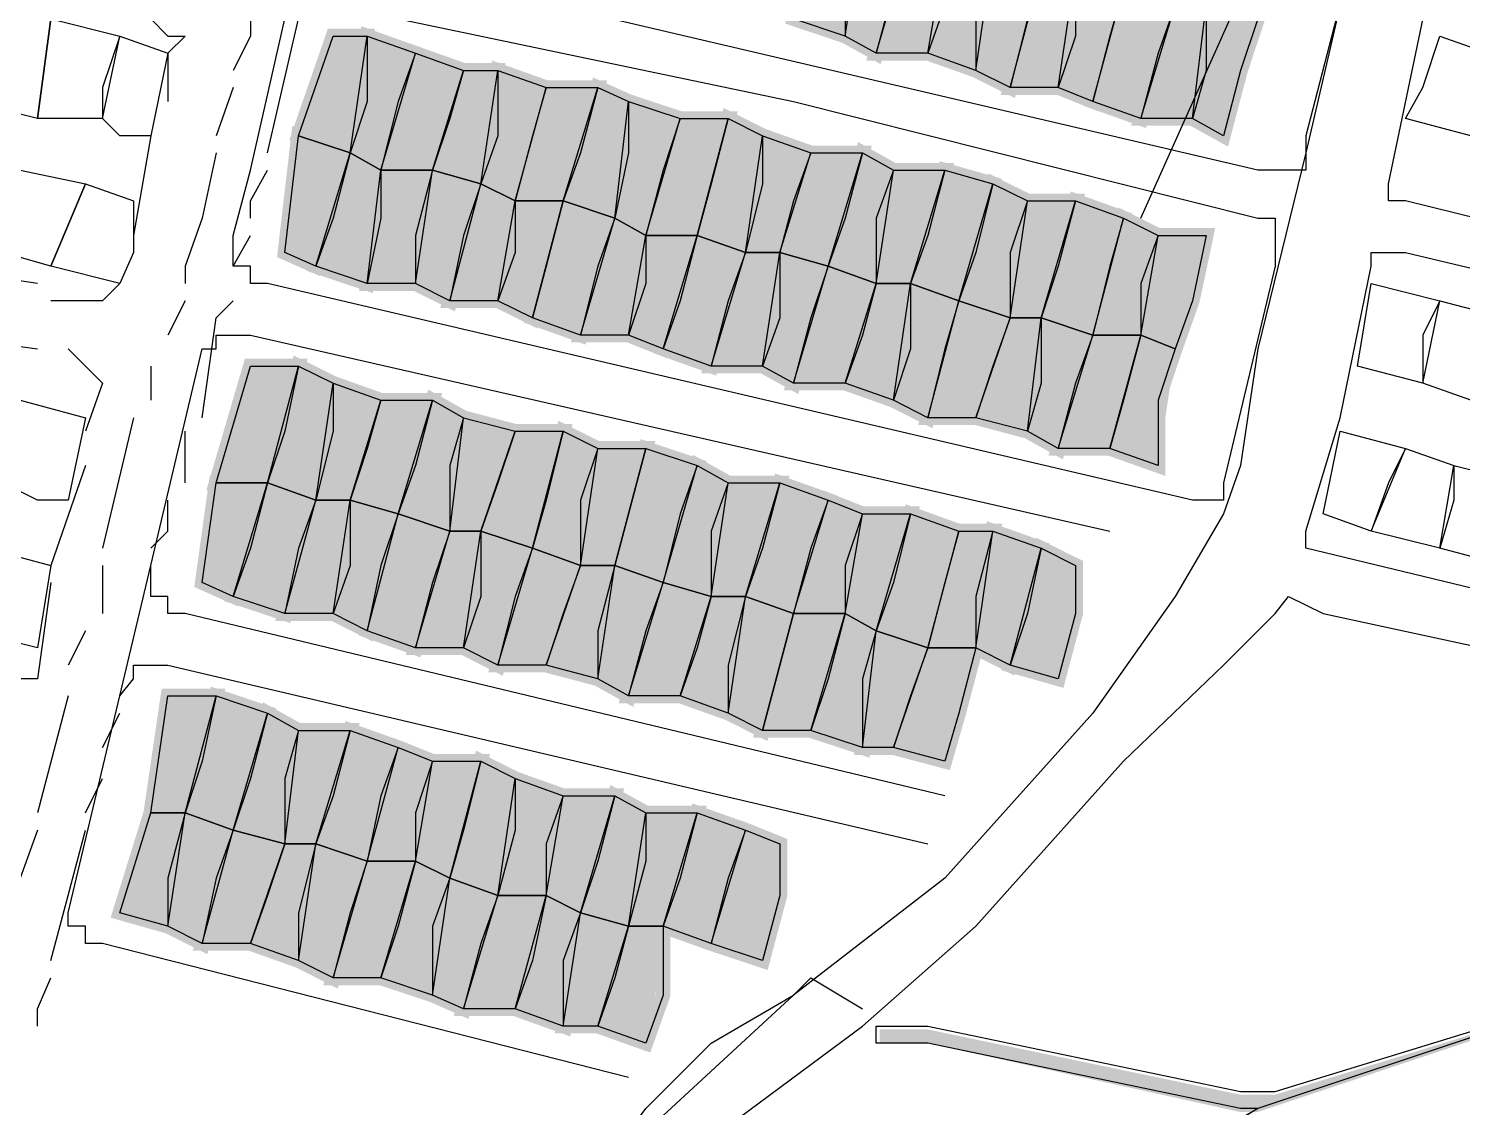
# Model space of a CAD drawing. Header units: millimetres. Extents: x -3588 to 75209, y -3737 to 38254.
# Drawn here: x 27798.2 to 27915.9, y 18894.1 to 18982.7 of the extents above; entities that cross this region are included whole.
import ezdxf

# ---------------------------------------------------------------- set-up
doc = ezdxf.new("R2010")
doc.units = ezdxf.units.MM
doc.layers.add('H', color=250, linetype='Continuous')
doc.layers.add('P', color=253, linetype='Continuous')

msp = doc.modelspace()

# ---------------------------------------------------------------- hatches: boundary and pattern name
at = {"layer": 'H', "linetype": 'Continuous'}
for points in [[(27866.686, 18991.384), (27865.278, 18981.798), (27861.325, 18983.206), (27862.733, 18991.384), (27866.686, 18991.384), (27866.686, 18991.384)], [(27870.639, 18989.976), (27868.094, 18980.662), (27865.278, 18981.798), (27866.686, 18991.384), (27870.639, 18989.976), (27870.639, 18989.976)], [(27873.455, 18988.568), (27872.047, 18980.662), (27868.094, 18980.662), (27870.639, 18989.976), (27873.455, 18988.568), (27873.455, 18988.568)], [(27877.408, 18988.568), (27876.288, 18979.254), (27872.047, 18980.662), (27873.455, 18988.568), (27877.408, 18988.568), (27877.408, 18988.568)], [(27881.649, 18987.447), (27878.817, 18977.845), (27876.288, 18979.254), (27877.408, 18988.568), (27881.649, 18987.447), (27881.649, 18987.447)], [(27884.194, 18987.447), (27883.058, 18977.845), (27878.817, 18977.845), (27881.649, 18987.447), (27884.194, 18987.447), (27884.194, 18987.447)], [(27888.419, 18986.023), (27885.602, 18976.437), (27883.058, 18977.845), (27884.194, 18987.447), (27888.419, 18986.023), (27888.419, 18986.023)], [(27892.372, 18984.615), (27889.827, 18975.013), (27885.602, 18976.437), (27888.419, 18986.023), (27892.372, 18984.615), (27892.372, 18984.615)], [(27895.188, 18984.615), (27893.78, 18975.013), (27889.827, 18975.013), (27892.372, 18984.615), (27895.188, 18984.615), (27895.188, 18984.615)], [(27899.141, 18983.206), (27896.613, 18973.892), (27893.78, 18975.013), (27895.188, 18984.615), (27899.141, 18983.206), (27899.141, 18983.206)], [(27826.036, 18981.798), (27824.628, 18972.484), (27820.675, 18973.892), (27823.22, 18981.798), (27826.036, 18981.798), (27826.036, 18981.798)], [(27829.989, 18980.662), (27827.445, 18971.06), (27824.628, 18972.484), (27826.036, 18981.798), (27829.989, 18980.662), (27829.989, 18980.662)], [(27834.214, 18979.254), (27831.398, 18971.06), (27827.445, 18971.06), (27829.989, 18980.662), (27834.214, 18979.254), (27834.214, 18979.254)], [(27836.759, 18979.254), (27835.639, 18969.651), (27831.398, 18971.06), (27834.214, 18979.254), (27836.759, 18979.254), (27836.759, 18979.254)], [(27841, 18977.845), (27838.167, 18968.243), (27835.639, 18969.651), (27836.759, 18979.254), (27841, 18977.845), (27841, 18977.845)], [(27844.953, 18977.845), (27842.408, 18968.243), (27838.167, 18968.243), (27841, 18977.845), (27844.953, 18977.845), (27844.953, 18977.845)], [(27847.769, 18976.437), (27846.361, 18967.123), (27842.408, 18968.243), (27844.953, 18977.845), (27847.769, 18976.437), (27847.769, 18976.437)], [(27851.722, 18975.013), (27849.178, 18965.698), (27846.361, 18967.123), (27847.769, 18976.437), (27851.722, 18975.013), (27851.722, 18975.013)], [(27855.963, 18975.013), (27853.131, 18965.698), (27849.178, 18965.698), (27851.722, 18975.013), (27855.963, 18975.013), (27855.963, 18975.013)], [(27858.492, 18973.892), (27857.084, 18964.29), (27853.131, 18965.698), (27855.963, 18975.013), (27858.492, 18973.892), (27858.492, 18973.892)], [(27824.628, 18972.484), (27822.083, 18962.882), (27819.267, 18964.29), (27820.675, 18973.892), (27824.628, 18972.484), (27824.628, 18972.484)], [(27862.733, 18972.484), (27859.916, 18964.29), (27857.084, 18964.29), (27858.492, 18973.892), (27862.733, 18972.484), (27862.733, 18972.484)], [(27827.445, 18971.06), (27826.036, 18961.473), (27822.083, 18962.882), (27824.628, 18972.484), (27827.445, 18971.06), (27827.445, 18971.06)], [(27866.686, 18972.484), (27863.869, 18962.882), (27859.916, 18964.29), (27862.733, 18972.484), (27866.686, 18972.484), (27866.686, 18972.484)], [(27869.502, 18971.06), (27868.094, 18961.473), (27863.869, 18962.882), (27866.686, 18972.484), (27869.502, 18971.06), (27869.502, 18971.06)], [(27831.398, 18971.06), (27829.989, 18961.473), (27826.036, 18961.473), (27827.445, 18971.06), (27831.398, 18971.06), (27831.398, 18971.06)], [(27835.639, 18969.651), (27832.806, 18960.337), (27829.989, 18961.473), (27831.398, 18971.06), (27835.639, 18969.651), (27835.639, 18969.651)], [(27873.455, 18971.06), (27870.639, 18961.473), (27868.094, 18961.473), (27869.502, 18971.06), (27873.455, 18971.06), (27873.455, 18971.06)], [(27877.408, 18969.651), (27874.864, 18960.337), (27870.639, 18961.473), (27873.455, 18971.06), (27877.408, 18969.651), (27877.408, 18969.651)], [(27838.167, 18968.243), (27836.759, 18960.337), (27832.806, 18960.337), (27835.639, 18969.651), (27838.167, 18968.243), (27838.167, 18968.243)], [(27880.241, 18968.243), (27878.817, 18958.929), (27874.864, 18960.337), (27877.408, 18969.651), (27880.241, 18968.243), (27880.241, 18968.243)], [(27842.408, 18968.243), (27839.592, 18958.929), (27836.759, 18960.337), (27838.167, 18968.243), (27842.408, 18968.243), (27842.408, 18968.243)], [(27846.361, 18967.123), (27843.544, 18957.521), (27839.592, 18958.929), (27842.408, 18968.243), (27846.361, 18967.123), (27846.361, 18967.123)], [(27884.194, 18968.243), (27881.649, 18958.929), (27878.817, 18958.929), (27880.241, 18968.243), (27884.194, 18968.243), (27884.194, 18968.243)], [(27888.419, 18967.123), (27885.602, 18957.521), (27881.649, 18958.929), (27884.194, 18968.243), (27888.419, 18967.123), (27888.419, 18967.123)], [(27849.178, 18965.698), (27847.769, 18957.521), (27843.544, 18957.521), (27846.361, 18967.123), (27849.178, 18965.698), (27849.178, 18965.698)], [(27890.963, 18965.698), (27889.827, 18957.521), (27885.602, 18957.521), (27888.419, 18967.123), (27890.963, 18965.698), (27890.963, 18965.698)], [(27853.131, 18965.698), (27850.314, 18956.112), (27847.769, 18957.521), (27849.178, 18965.698), (27853.131, 18965.698), (27853.131, 18965.698)], [(27857.084, 18964.29), (27854.539, 18954.688), (27850.314, 18956.112), (27853.131, 18965.698), (27857.084, 18964.29), (27857.084, 18964.29)], [(27895.188, 18965.698), (27892.372, 18956.112), (27889.827, 18957.521), (27890.963, 18965.698), (27895.188, 18965.698), (27895.188, 18965.698)], [(27859.916, 18964.29), (27858.492, 18954.688), (27854.539, 18954.688), (27857.084, 18964.29), (27859.916, 18964.29), (27859.916, 18964.29)], [(27863.869, 18962.882), (27861.325, 18953.568), (27858.492, 18954.688), (27859.916, 18964.29), (27863.869, 18962.882), (27863.869, 18962.882)], [(27868.094, 18961.473), (27865.278, 18953.568), (27861.325, 18953.568), (27863.869, 18962.882), (27868.094, 18961.473), (27868.094, 18961.473)], [(27870.639, 18961.473), (27869.502, 18952.159), (27865.278, 18953.568), (27868.094, 18961.473), (27870.639, 18961.473), (27870.639, 18961.473)], [(27874.864, 18960.337), (27872.047, 18950.735), (27869.502, 18952.159), (27870.639, 18961.473), (27874.864, 18960.337), (27874.864, 18960.337)], [(27878.817, 18958.929), (27876.288, 18950.735), (27872.047, 18950.735), (27874.864, 18960.337), (27878.817, 18958.929), (27878.817, 18958.929)], [(27881.649, 18958.929), (27880.241, 18949.327), (27876.288, 18950.735), (27878.817, 18958.929), (27881.649, 18958.929), (27881.649, 18958.929)], [(27885.602, 18957.521), (27883.058, 18947.918), (27880.241, 18949.327), (27881.649, 18958.929), (27885.602, 18957.521), (27885.602, 18957.521)], [(27889.827, 18957.521), (27887.011, 18947.918), (27883.058, 18947.918), (27885.602, 18957.521), (27889.827, 18957.521), (27889.827, 18957.521)], [(27892.372, 18956.112), (27890.963, 18946.798), (27887.011, 18947.918), (27889.827, 18957.521), (27892.372, 18956.112), (27892.372, 18956.112)], [(27820.675, 18954.688), (27817.842, 18945.374), (27813.89, 18945.374), (27816.434, 18954.688), (27820.675, 18954.688), (27820.675, 18954.688)], [(27823.22, 18953.568), (27822.083, 18943.965), (27817.842, 18945.374), (27820.675, 18954.688), (27823.22, 18953.568), (27823.22, 18953.568)], [(27827.445, 18952.159), (27824.628, 18943.965), (27822.083, 18943.965), (27823.22, 18953.568), (27827.445, 18952.159), (27827.445, 18952.159)], [(27831.398, 18952.159), (27828.853, 18942.557), (27824.628, 18943.965), (27827.445, 18952.159), (27831.398, 18952.159), (27831.398, 18952.159)], [(27834.214, 18950.735), (27832.806, 18941.149), (27828.853, 18942.557), (27831.398, 18952.159), (27834.214, 18950.735), (27834.214, 18950.735)], [(27838.167, 18949.327), (27835.639, 18941.149), (27832.806, 18941.149), (27834.214, 18950.735), (27838.167, 18949.327), (27838.167, 18949.327)], [(27842.408, 18949.327), (27839.592, 18940.012), (27835.639, 18941.149), (27838.167, 18949.327), (27842.408, 18949.327), (27842.408, 18949.327)], [(27844.953, 18947.918), (27843.544, 18938.604), (27839.592, 18940.012), (27842.408, 18949.327), (27844.953, 18947.918), (27844.953, 18947.918)], [(27849.178, 18947.918), (27846.361, 18938.604), (27843.544, 18938.604), (27844.953, 18947.918), (27849.178, 18947.918), (27849.178, 18947.918)], [(27853.131, 18946.798), (27850.314, 18937.196), (27846.361, 18938.604), (27849.178, 18947.918), (27853.131, 18946.798), (27853.131, 18946.798)], [(27855.963, 18945.374), (27854.539, 18935.787), (27850.314, 18937.196), (27853.131, 18946.798), (27855.963, 18945.374), (27855.963, 18945.374)], [(27817.842, 18945.374), (27815.314, 18935.787), (27812.481, 18937.196), (27813.89, 18945.374), (27817.842, 18945.374), (27817.842, 18945.374)], [(27822.083, 18943.965), (27819.267, 18934.363), (27815.314, 18935.787), (27817.842, 18945.374), (27822.083, 18943.965), (27822.083, 18943.965)], [(27859.916, 18945.374), (27857.084, 18935.787), (27854.539, 18935.787), (27855.963, 18945.374), (27859.916, 18945.374), (27859.916, 18945.374)], [(27863.869, 18943.965), (27861.325, 18934.363), (27857.084, 18935.787), (27859.916, 18945.374), (27863.869, 18943.965), (27863.869, 18943.965)], [(27824.628, 18943.965), (27823.22, 18934.363), (27819.267, 18934.363), (27822.083, 18943.965), (27824.628, 18943.965), (27824.628, 18943.965)], [(27828.853, 18942.557), (27826.036, 18933.243), (27823.22, 18934.363), (27824.628, 18943.965), (27828.853, 18942.557), (27828.853, 18942.557)], [(27866.686, 18942.557), (27865.278, 18934.363), (27861.325, 18934.363), (27863.869, 18943.965), (27866.686, 18942.557), (27866.686, 18942.557)], [(27832.806, 18941.149), (27829.989, 18931.835), (27826.036, 18933.243), (27828.853, 18942.557), (27832.806, 18941.149), (27832.806, 18941.149)], [(27870.639, 18942.557), (27868.094, 18933.243), (27865.278, 18934.363), (27866.686, 18942.557), (27870.639, 18942.557), (27870.639, 18942.557)], [(27874.864, 18941.149), (27872.047, 18931.835), (27868.094, 18933.243), (27870.639, 18942.557), (27874.864, 18941.149), (27874.864, 18941.149)], [(27835.639, 18941.149), (27834.214, 18931.835), (27829.989, 18931.835), (27832.806, 18941.149), (27835.639, 18941.149), (27835.639, 18941.149)], [(27839.592, 18940.012), (27836.759, 18930.41), (27834.214, 18931.835), (27835.639, 18941.149), (27839.592, 18940.012), (27839.592, 18940.012)], [(27877.408, 18941.149), (27876.288, 18931.835), (27872.047, 18931.835), (27874.864, 18941.149), (27877.408, 18941.149), (27877.408, 18941.149)], [(27881.649, 18940.012), (27878.817, 18930.41), (27876.288, 18931.835), (27877.408, 18941.149), (27881.649, 18940.012), (27881.649, 18940.012)], [(27843.544, 18938.604), (27841, 18930.41), (27836.759, 18930.41), (27839.592, 18940.012), (27843.544, 18938.604), (27843.544, 18938.604)], [(27884.194, 18938.604), (27883.058, 18929.002), (27878.817, 18930.41), (27881.649, 18940.012), (27884.194, 18938.604), (27884.194, 18938.604)], [(27846.361, 18938.604), (27844.953, 18929.002), (27841, 18930.41), (27843.544, 18938.604), (27846.361, 18938.604), (27846.361, 18938.604)], [(27850.314, 18937.196), (27847.769, 18927.594), (27844.953, 18929.002), (27846.361, 18938.604), (27850.314, 18937.196), (27850.314, 18937.196)], [(27854.539, 18935.787), (27851.722, 18927.594), (27847.769, 18927.594), (27850.314, 18937.196), (27854.539, 18935.787), (27854.539, 18935.787)], [(27857.084, 18935.787), (27855.963, 18926.473), (27851.722, 18927.594), (27854.539, 18935.787), (27857.084, 18935.787), (27857.084, 18935.787)], [(27861.325, 18934.363), (27858.492, 18925.049), (27855.963, 18926.473), (27857.084, 18935.787), (27861.325, 18934.363), (27861.325, 18934.363)], [(27865.278, 18934.363), (27862.733, 18925.049), (27858.492, 18925.049), (27861.325, 18934.363), (27865.278, 18934.363), (27865.278, 18934.363)], [(27868.094, 18933.243), (27866.686, 18923.641), (27862.733, 18925.049), (27865.278, 18934.363), (27868.094, 18933.243), (27868.094, 18933.243)], [(27872.047, 18931.835), (27869.502, 18923.641), (27866.686, 18923.641), (27868.094, 18933.243), (27872.047, 18931.835), (27872.047, 18931.835)], [(27876.288, 18931.835), (27873.455, 18922.232), (27869.502, 18923.641), (27872.047, 18931.835), (27876.288, 18931.835), (27876.288, 18931.835)], [(27813.89, 18927.594), (27811.073, 18918.279), (27808.528, 18918.279), (27809.665, 18927.594), (27813.89, 18927.594), (27813.89, 18927.594)], [(27817.842, 18926.473), (27815.314, 18916.871), (27811.073, 18918.279), (27813.89, 18927.594), (27817.842, 18926.473), (27817.842, 18926.473)], [(27820.675, 18925.049), (27819.267, 18915.463), (27815.314, 18916.871), (27817.842, 18926.473), (27820.675, 18925.049), (27820.675, 18925.049)], [(27824.628, 18925.049), (27822.083, 18915.463), (27819.267, 18915.463), (27820.675, 18925.049), (27824.628, 18925.049), (27824.628, 18925.049)], [(27828.853, 18923.641), (27826.036, 18914.038), (27822.083, 18915.463), (27824.628, 18925.049), (27828.853, 18923.641), (27828.853, 18923.641)], [(27831.398, 18922.232), (27829.989, 18914.038), (27826.036, 18914.038), (27828.853, 18923.641), (27831.398, 18922.232), (27831.398, 18922.232)], [(27835.639, 18922.232), (27832.806, 18912.918), (27829.989, 18914.038), (27831.398, 18922.232), (27835.639, 18922.232), (27835.639, 18922.232)], [(27838.167, 18920.824), (27836.759, 18911.51), (27832.806, 18912.918), (27835.639, 18922.232), (27838.167, 18920.824), (27838.167, 18920.824)], [(27842.408, 18919.688), (27841, 18911.51), (27836.759, 18911.51), (27838.167, 18920.824), (27842.408, 18919.688), (27842.408, 18919.688)], [(27846.361, 18919.688), (27843.544, 18910.085), (27841, 18911.51), (27842.408, 18919.688), (27846.361, 18919.688), (27846.361, 18919.688)], [(27849.178, 18918.279), (27847.769, 18908.677), (27843.544, 18910.085), (27846.361, 18919.688), (27849.178, 18918.279), (27849.178, 18918.279)], [(27811.073, 18918.279), (27809.665, 18908.677), (27805.712, 18910.085), (27808.528, 18918.279), (27811.073, 18918.279), (27811.073, 18918.279)], [(27815.314, 18916.871), (27812.481, 18907.269), (27809.665, 18908.677), (27811.073, 18918.279), (27815.314, 18916.871), (27815.314, 18916.871)], [(27853.131, 18918.279), (27850.314, 18908.677), (27847.769, 18908.677), (27849.178, 18918.279), (27853.131, 18918.279), (27853.131, 18918.279)], [(27857.084, 18916.871), (27854.539, 18907.269), (27850.314, 18908.677), (27853.131, 18918.279), (27857.084, 18916.871), (27857.084, 18916.871)], [(27819.267, 18915.463), (27816.434, 18907.269), (27812.481, 18907.269), (27815.314, 18916.871), (27819.267, 18915.463), (27819.267, 18915.463)], [(27859.916, 18915.463), (27858.492, 18906.149), (27854.539, 18907.269), (27857.084, 18916.871), (27859.916, 18915.463), (27859.916, 18915.463)], [(27822.083, 18915.463), (27820.675, 18906.149), (27816.434, 18907.269), (27819.267, 18915.463), (27822.083, 18915.463), (27822.083, 18915.463)], [(27826.036, 18914.038), (27823.22, 18904.724), (27820.675, 18906.149), (27822.083, 18915.463), (27826.036, 18914.038), (27826.036, 18914.038)], [(27829.989, 18914.038), (27827.445, 18904.724), (27823.22, 18904.724), (27826.036, 18914.038), (27829.989, 18914.038), (27829.989, 18914.038)], [(27832.806, 18912.918), (27831.398, 18903.316), (27827.445, 18904.724), (27829.989, 18914.038), (27832.806, 18912.918), (27832.806, 18912.918)], [(27836.759, 18911.51), (27834.214, 18901.908), (27831.398, 18903.316), (27832.806, 18912.918), (27836.759, 18911.51), (27836.759, 18911.51)], [(27841, 18911.51), (27838.167, 18901.908), (27834.214, 18901.908), (27836.759, 18911.51), (27841, 18911.51), (27841, 18911.51)], [(27843.544, 18910.085), (27842.408, 18900.499), (27838.167, 18901.908), (27841, 18911.51), (27843.544, 18910.085), (27843.544, 18910.085)], [(27868.094, 18900.499), (27872.047, 18900.499), (27897.733, 18895.138), (27900.566, 18895.138), (27918.058, 18900.499), (27937.262, 18906.149), (27938.671, 18906.149), (27944.032, 18906.149), (27946.576, 18906.149), (27960.116, 18907.269), (27977.912, 18910.085), (27984.681, 18911.51), (27988.634, 18911.51), (27987.226, 18910.085), (27968.309, 18907.269), (27956.163, 18906.149), (27945.44, 18904.724), (27938.671, 18906.149), (27937.262, 18906.149), (27919.466, 18900.499), (27899.141, 18893.714), (27888.419, 18886.944), (27884.194, 18880.175), (27883.058, 18880.175), (27885.602, 18884.4), (27887.011, 18886.944), (27899.141, 18893.714), (27897.733, 18893.714), (27872.047, 18899.363), (27868.094, 18899.363), (27868.094, 18900.499), (27868.094, 18900.499)], [(27847.769, 18908.677), (27844.953, 18900.499), (27842.408, 18900.499), (27843.544, 18910.085), (27847.769, 18908.677), (27847.769, 18908.677)], [(27850.314, 18908.677), (27849.178, 18899.363), (27844.953, 18900.499), (27847.769, 18908.677), (27850.314, 18908.677), (27850.314, 18908.677)]]:
    msp.add_hatch(color=256, dxfattribs=at).paths.add_polyline_path(points)

# ---------------------------------------------------------------- linework, layer by layer
at = {"layer": 'P'}
for points in [[(27924.843, 19065.914), (27924.843, 19063.369), (27922.299, 19052.359), (27915.241, 19024.144), (27908.456, 18995.625), (27903.094, 18972.484), (27899.141, 18956.384), (27897.733, 18946.798), (27896.325, 18942.845), (27892.372, 18936.06), (27885.602, 18926.473), (27873.455, 18912.918), (27861.037, 18903.316), (27846.361, 18889.761), (27838.167, 18880.447), (27836.759, 18873.677), (27836.759, 18857.305), (27838.167, 18845.174), (27840.712, 18834.436), (27840.712, 18831.619)], [(27826.036, 19010.589), (27826.036, 19011.709), (27827.157, 19011.709), (27828.581, 19011.709), (27904.519, 18994.217), (27905.927, 18994.217), (27907.335, 18992.809), (27907.335, 18991.384), (27907.335, 18990.264), (27903.094, 18973.892), (27903.094, 18972.484), (27903.094, 18971.06), (27901.686, 18971.06), (27900.566, 18971.06), (27899.141, 18971.06), (27823.22, 18988.856), (27823.22, 18990.264), (27821.795, 18990.264), (27821.795, 18991.384), (27821.795, 18992.809), (27826.036, 19010.589)], [(27889.555, 18967.123), (27901.686, 18994.217), (27905.927, 19002.395), (27908.456, 19006.348), (27909.88, 19009.18), (27911.288, 19010.589), (27912.697, 19011.709)], [(27939.791, 18957.521), (27977.624, 18948.206), (27977.624, 18952.159), (27911.288, 18968.531), (27909.88, 18968.531), (27909.88, 18969.939), (27915.241, 18995.625), (27916.649, 18997.034), (27918.058, 18997.034), (27949.393, 18988.856), (27976.487, 18982.07), (27979.032, 18998.17), (27981.865, 19009.18)], [(27865.278, 18986.023), (27865.278, 18982.07), (27861.037, 18983.495), (27862.445, 18991.384), (27866.686, 18991.384), (27865.278, 18986.023)], [(27869.23, 18986.023), (27867.806, 18980.662), (27865.278, 18982.07), (27866.686, 18991.384), (27870.639, 18990.264), (27869.23, 18986.023)], [(27873.455, 18984.615), (27872.047, 18980.662), (27867.806, 18980.662), (27870.639, 18990.264), (27873.455, 18988.856), (27873.455, 18984.615)], [(27876, 18983.495), (27876, 18979.254), (27872.047, 18980.662), (27873.455, 18988.856), (27877.408, 18988.856), (27876, 18983.495)], [(27880.241, 18983.495), (27878.817, 18977.845), (27876, 18979.254), (27877.408, 18988.856), (27881.361, 18987.447), (27880.241, 18983.495)], [(27884.194, 18982.07), (27882.77, 18977.845), (27878.817, 18977.845), (27881.361, 18987.447), (27884.194, 18987.447), (27884.194, 18982.07)], [(27887.011, 18982.07), (27885.602, 18976.709), (27882.77, 18977.845), (27884.194, 18987.447), (27888.131, 18986.023), (27887.011, 18982.07)], [(27890.963, 18980.662), (27889.555, 18975.301), (27885.602, 18976.709), (27888.131, 18986.023), (27892.372, 18984.615), (27890.963, 18980.662)], [(27861.037, 18976.709), (27899.141, 18967.123), (27900.566, 18967.123), (27900.566, 18965.698), (27900.566, 18964.29), (27900.566, 18963.17), (27896.325, 18945.374), (27896.325, 18943.965), (27894.916, 18943.965), (27893.78, 18943.965), (27817.842, 18961.745), (27816.434, 18961.745), (27816.434, 18963.17), (27815.026, 18963.17), (27815.026, 18964.29), (27815.026, 18965.698), (27816.434, 18971.06), (27819.267, 18983.495), (27820.387, 18984.615), (27821.795, 18984.615), (27823.22, 18984.615), (27861.037, 18976.709)], [(27894.916, 18979.254), (27893.78, 18975.301), (27889.555, 18975.301), (27892.372, 18984.615), (27894.916, 18984.615), (27894.916, 18979.254)], [(27897.733, 18979.254), (27896.325, 18973.892), (27893.78, 18975.301), (27894.916, 18984.615), (27899.141, 18983.495), (27897.733, 18979.254)], [(27794.701, 18980.662), (27796.109, 18983.495), (27800.062, 18983.495), (27798.942, 18975.301), (27793.293, 18976.709), (27794.701, 18980.662)], [(27804.303, 18977.845), (27804.303, 18975.301), (27798.942, 18975.301), (27800.062, 18983.495), (27805.712, 18982.07), (27804.303, 18977.845)], [(27808.256, 18983.495), (27809.665, 18982.07), (27811.073, 18982.07), (27809.665, 18980.662), (27809.665, 18979.254), (27809.665, 18976.709)], [(27816.434, 18983.495), (27816.434, 18982.07), (27815.026, 18979.254)], [(27817.842, 18972.484), (27820.387, 18983.495)], [(27805.712, 18973.892), (27804.303, 18975.301), (27805.712, 18982.07), (27809.665, 18980.662), (27808.256, 18973.892), (27805.712, 18973.892)], [(27826.036, 18976.709), (27824.628, 18972.484), (27820.387, 18973.892), (27823.22, 18982.07), (27826.036, 18982.07), (27826.036, 18976.709)], [(27828.581, 18976.709), (27827.157, 18971.06), (27824.628, 18972.484), (27826.036, 18982.07), (27829.989, 18980.662), (27828.581, 18976.709)], [(27912.697, 18977.845), (27914.105, 18982.07), (27918.058, 18980.662), (27916.649, 18973.892), (27911.288, 18975.301), (27912.697, 18977.845)], [(27832.806, 18975.301), (27831.398, 18971.06), (27827.157, 18971.06), (27829.989, 18980.662), (27833.942, 18979.254), (27832.806, 18975.301)], [(27836.759, 18973.892), (27835.351, 18969.939), (27831.398, 18971.06), (27833.942, 18979.254), (27836.759, 18979.254), (27836.759, 18973.892)], [(27839.592, 18973.892), (27838.167, 18968.531), (27835.351, 18969.939), (27836.759, 18979.254), (27840.712, 18977.845), (27839.592, 18973.892)], [(27815.026, 18977.845), (27813.618, 18973.892)], [(27843.544, 18972.484), (27842.12, 18968.531), (27838.167, 18968.531), (27840.712, 18977.845), (27844.953, 18977.845), (27843.544, 18972.484)], [(27847.481, 18972.484), (27846.361, 18967.123), (27842.12, 18968.531), (27844.953, 18977.845), (27847.481, 18976.709), (27847.481, 18972.484)], [(27850.314, 18971.06), (27848.906, 18965.698), (27846.361, 18967.123), (27847.481, 18976.709), (27851.722, 18975.301), (27850.314, 18971.06)], [(27854.267, 18969.939), (27853.131, 18965.698), (27848.906, 18965.698), (27851.722, 18975.301), (27855.675, 18975.301), (27854.267, 18969.939)], [(27858.492, 18969.939), (27857.084, 18964.29), (27853.131, 18965.698), (27855.675, 18975.301), (27858.492, 18973.892), (27858.492, 18969.939)], [(27808.256, 18973.892), (27806.832, 18965.698)], [(27823.22, 18967.123), (27821.795, 18963.17), (27819.267, 18964.29), (27820.387, 18973.892), (27824.628, 18972.484), (27823.22, 18967.123)], [(27861.037, 18968.531), (27859.916, 18964.29), (27857.084, 18964.29), (27858.492, 18973.892), (27862.445, 18972.484), (27861.037, 18968.531)], [(27813.618, 18972.484), (27812.481, 18967.123), (27811.073, 18963.17), (27811.073, 18961.745)], [(27827.157, 18967.123), (27826.036, 18961.745), (27821.795, 18963.17), (27824.628, 18972.484), (27827.157, 18971.06), (27827.157, 18967.123)], [(27865.278, 18967.123), (27863.869, 18963.17), (27859.916, 18964.29), (27862.445, 18972.484), (27866.686, 18972.484), (27865.278, 18967.123)], [(27867.806, 18967.123), (27867.806, 18961.745), (27863.869, 18963.17), (27866.686, 18972.484), (27869.23, 18971.06), (27867.806, 18967.123)], [(27796.109, 18967.123), (27797.518, 18971.06), (27802.895, 18969.939), (27800.062, 18963.17), (27796.109, 18964.29), (27796.109, 18967.123)], [(27816.434, 18967.123), (27816.434, 18968.531), (27817.842, 18971.06)], [(27829.989, 18965.698), (27829.989, 18961.745), (27826.036, 18961.745), (27827.157, 18971.06), (27831.398, 18971.06), (27829.989, 18965.698)], [(27833.942, 18965.698), (27832.806, 18960.337), (27829.989, 18961.745), (27831.398, 18971.06), (27835.351, 18969.939), (27833.942, 18965.698)], [(27872.047, 18965.698), (27870.639, 18961.745), (27867.806, 18961.745), (27869.23, 18971.06), (27873.455, 18971.06), (27872.047, 18965.698)], [(27876, 18964.29), (27874.592, 18960.337), (27870.639, 18961.745), (27873.455, 18971.06), (27877.408, 18969.939), (27876, 18964.29)], [(27806.832, 18964.29), (27805.712, 18961.745), (27800.062, 18963.17), (27802.895, 18969.939), (27806.832, 18968.531), (27806.832, 18964.29)], [(27838.167, 18964.29), (27836.759, 18960.337), (27832.806, 18960.337), (27835.351, 18969.939), (27838.167, 18968.531), (27838.167, 18964.29)], [(27878.817, 18964.29), (27878.817, 18958.929), (27874.592, 18960.337), (27877.408, 18969.939), (27880.241, 18968.531), (27878.817, 18964.29)], [(27840.712, 18963.17), (27839.592, 18958.929), (27836.759, 18960.337), (27838.167, 18968.531), (27842.12, 18968.531), (27840.712, 18963.17)], [(27844.953, 18963.17), (27843.544, 18957.521), (27839.592, 18958.929), (27842.12, 18968.531), (27846.361, 18967.123), (27844.953, 18963.17)], [(27882.77, 18963.17), (27881.361, 18958.929), (27878.817, 18958.929), (27880.241, 18968.531), (27884.194, 18968.531), (27882.77, 18963.17)], [(27887.011, 18963.17), (27885.602, 18957.521), (27881.361, 18958.929), (27884.194, 18968.531), (27888.131, 18967.123), (27887.011, 18963.17)], [(27848.906, 18961.745), (27847.481, 18957.521), (27843.544, 18957.521), (27846.361, 18967.123), (27848.906, 18965.698), (27848.906, 18961.745)], [(27889.555, 18961.745), (27889.555, 18957.521), (27885.602, 18957.521), (27888.131, 18967.123), (27890.963, 18965.698), (27889.555, 18961.745)], [(27815.026, 18963.17), (27816.434, 18965.698)], [(27851.722, 18960.337), (27850.314, 18956.384), (27847.481, 18957.521), (27848.906, 18965.698), (27853.131, 18965.698), (27851.722, 18960.337)], [(27855.675, 18960.337), (27854.267, 18954.976), (27850.314, 18956.384), (27853.131, 18965.698), (27857.084, 18964.29), (27855.675, 18960.337)], [(27893.78, 18960.337), (27892.372, 18956.384), (27889.555, 18957.521), (27890.963, 18965.698), (27894.916, 18965.698), (27893.78, 18960.337)], [(27806.832, 18964.29), (27805.712, 18961.745), (27804.303, 18960.337), (27802.895, 18960.337), (27800.062, 18960.337)], [(27859.916, 18958.929), (27858.492, 18954.976), (27854.267, 18954.976), (27857.084, 18964.29), (27859.916, 18964.29), (27859.916, 18958.929)], [(27855.675, 18892.593), (27866.686, 18900.771), (27876, 18908.965), (27888.131, 18922.52), (27896.325, 18930.41), (27899.141, 18933.243), (27900.566, 18934.651), (27901.686, 18936.06), (27904.519, 18934.651), (27935.838, 18927.882), (27936.974, 18931.835), (27903.094, 18940.012), (27903.094, 18941.421), (27905.927, 18950.735), (27908.456, 18963.17), (27908.456, 18964.29), (27909.88, 18964.29), (27911.288, 18964.29), (27939.791, 18957.521)], [(27862.445, 18958.929), (27861.037, 18953.568), (27858.492, 18954.976), (27859.916, 18964.29), (27863.869, 18963.17), (27862.445, 18958.929)], [(27798.942, 18961.745), (27789.34, 18963.17)], [(27866.686, 18957.521), (27865.278, 18953.568), (27861.037, 18953.568), (27863.869, 18963.17), (27867.806, 18961.745), (27866.686, 18957.521)], [(27870.639, 18956.384), (27869.23, 18952.159), (27865.278, 18953.568), (27867.806, 18961.745), (27870.639, 18961.745), (27870.639, 18956.384)], [(27873.455, 18956.384), (27872.047, 18950.735), (27869.23, 18952.159), (27870.639, 18961.745), (27874.592, 18960.337), (27873.455, 18956.384)], [(27912.697, 18957.521), (27912.697, 18953.568), (27907.335, 18954.976), (27908.456, 18961.745), (27914.105, 18960.337), (27912.697, 18957.521)], [(27811.073, 18960.337), (27809.665, 18957.521)], [(27812.481, 18950.735), (27813.618, 18958.929), (27815.026, 18960.337)], [(27877.408, 18954.976), (27876, 18950.735), (27872.047, 18950.735), (27874.592, 18960.337), (27878.817, 18958.929), (27877.408, 18954.976)], [(27918.058, 18956.384), (27916.649, 18952.159), (27912.697, 18953.568), (27914.105, 18960.337), (27919.466, 18958.929), (27918.058, 18956.384)], [(27881.361, 18953.568), (27880.241, 18949.615), (27876, 18950.735), (27878.817, 18958.929), (27881.361, 18958.929), (27881.361, 18953.568)], [(27884.194, 18953.568), (27882.77, 18948.206), (27880.241, 18949.615), (27881.361, 18958.929), (27885.602, 18957.521), (27884.194, 18953.568)], [(27790.748, 18957.521), (27798.942, 18956.384)], [(27873.455, 18919.688), (27811.073, 18934.651), (27809.665, 18934.651), (27809.665, 18936.06), (27808.256, 18936.06), (27808.256, 18937.196), (27808.256, 18938.604), (27812.481, 18956.384), (27813.618, 18956.384), (27813.618, 18957.521), (27815.026, 18957.521), (27816.434, 18957.521), (27887.011, 18941.421)], [(27873.455, 18919.688), (27811.073, 18934.651), (27809.665, 18934.651), (27809.665, 18936.06), (27808.256, 18936.06), (27808.256, 18937.196), (27808.256, 18938.604), (27812.481, 18956.384), (27813.618, 18956.384), (27813.618, 18957.521), (27815.026, 18957.521), (27816.434, 18957.521), (27887.011, 18941.421)], [(27888.131, 18952.159), (27887.011, 18948.206), (27882.77, 18948.206), (27885.602, 18957.521), (27889.555, 18957.521), (27888.131, 18952.159)], [(27890.963, 18952.159), (27890.963, 18946.798), (27887.011, 18948.206), (27889.555, 18957.521), (27892.372, 18956.384), (27890.963, 18952.159)], [(27801.471, 18956.384), (27802.895, 18954.976), (27804.303, 18953.568), (27802.895, 18949.615)], [(27808.256, 18954.976), (27808.256, 18952.159)], [(27819.267, 18949.615), (27817.842, 18945.374), (27813.618, 18945.374), (27816.434, 18954.976), (27820.387, 18954.976), (27819.267, 18949.615)], [(27823.22, 18949.615), (27821.795, 18943.965), (27817.842, 18945.374), (27820.387, 18954.976), (27823.22, 18953.568), (27823.22, 18949.615)], [(27826.036, 18948.206), (27824.628, 18943.965), (27821.795, 18943.965), (27823.22, 18953.568), (27827.157, 18952.159), (27826.036, 18948.206)], [(27798.942, 18943.965), (27796.109, 18945.374), (27797.518, 18952.159), (27802.895, 18950.735), (27801.471, 18943.965), (27798.942, 18943.965)], [(27829.989, 18946.798), (27828.581, 18942.845), (27824.628, 18943.965), (27827.157, 18952.159), (27831.398, 18952.159), (27829.989, 18946.798)], [(27832.806, 18946.798), (27832.806, 18941.421), (27828.581, 18942.845), (27831.398, 18952.159), (27833.942, 18950.735), (27832.806, 18946.798)], [(27806.832, 18950.735), (27804.303, 18940.012)], [(27836.759, 18945.374), (27835.351, 18941.421), (27832.806, 18941.421), (27833.942, 18950.735), (27838.167, 18949.615), (27836.759, 18945.374)], [(27811.073, 18945.374), (27811.073, 18949.615)], [(27840.712, 18943.965), (27839.592, 18940.012), (27835.351, 18941.421), (27838.167, 18949.615), (27842.12, 18949.615), (27840.712, 18943.965)], [(27843.544, 18943.965), (27843.544, 18938.604), (27839.592, 18940.012), (27842.12, 18949.615), (27844.953, 18948.206), (27843.544, 18943.965)], [(27909.88, 18945.374), (27908.456, 18941.421), (27904.519, 18942.845), (27905.927, 18949.615), (27911.288, 18948.206), (27909.88, 18945.374)], [(27847.481, 18942.845), (27846.361, 18938.604), (27843.544, 18938.604), (27844.953, 18948.206), (27848.906, 18948.206), (27847.481, 18942.845)], [(27851.722, 18942.845), (27850.314, 18937.196), (27846.361, 18938.604), (27848.906, 18948.206), (27853.131, 18946.798), (27851.722, 18942.845)], [(27915.241, 18943.965), (27914.105, 18940.012), (27908.456, 18941.421), (27911.288, 18948.206), (27915.241, 18946.798), (27915.241, 18943.965)], [(27802.895, 18946.798), (27800.062, 18938.604)], [(27854.267, 18941.421), (27854.267, 18936.06), (27850.314, 18937.196), (27853.131, 18946.798), (27855.675, 18945.374), (27854.267, 18941.421)], [(27919.466, 18942.845), (27919.466, 18938.604), (27914.105, 18940.012), (27915.241, 18946.798), (27920.89, 18945.374), (27919.466, 18942.845)], [(27816.434, 18940.012), (27815.026, 18936.06), (27812.481, 18937.196), (27813.618, 18945.374), (27817.842, 18945.374), (27816.434, 18940.012)], [(27820.387, 18940.012), (27819.267, 18934.651), (27815.026, 18936.06), (27817.842, 18945.374), (27821.795, 18943.965), (27820.387, 18940.012)], [(27858.492, 18940.012), (27857.084, 18936.06), (27854.267, 18936.06), (27855.675, 18945.374), (27859.916, 18945.374), (27858.492, 18940.012)], [(27862.445, 18940.012), (27861.037, 18934.651), (27857.084, 18936.06), (27859.916, 18945.374), (27863.869, 18943.965), (27862.445, 18940.012)], [(27808.256, 18940.012), (27809.665, 18941.421), (27809.665, 18943.965)], [(27824.628, 18938.604), (27823.22, 18934.651), (27819.267, 18934.651), (27821.795, 18943.965), (27824.628, 18943.965), (27824.628, 18938.604)], [(27827.157, 18938.604), (27826.036, 18933.243), (27823.22, 18934.651), (27824.628, 18943.965), (27828.581, 18942.845), (27827.157, 18938.604)], [(27865.278, 18938.604), (27865.278, 18934.651), (27861.037, 18934.651), (27863.869, 18943.965), (27866.686, 18942.845), (27865.278, 18938.604)], [(27831.398, 18937.196), (27829.989, 18931.835), (27826.036, 18933.243), (27828.581, 18942.845), (27832.806, 18941.421), (27831.398, 18937.196)], [(27869.23, 18937.196), (27867.806, 18933.243), (27865.278, 18934.651), (27866.686, 18942.845), (27870.639, 18942.845), (27869.23, 18937.196)], [(27873.455, 18937.196), (27872.047, 18931.835), (27867.806, 18933.243), (27870.639, 18942.845), (27874.592, 18941.421), (27873.455, 18937.196)], [(27835.351, 18936.06), (27833.942, 18931.835), (27829.989, 18931.835), (27832.806, 18941.421), (27835.351, 18941.421), (27835.351, 18936.06)], [(27838.167, 18936.06), (27836.759, 18930.41), (27833.942, 18931.835), (27835.351, 18941.421), (27839.592, 18940.012), (27838.167, 18936.06)], [(27876, 18936.06), (27876, 18931.835), (27872.047, 18931.835), (27874.592, 18941.421), (27877.408, 18941.421), (27876, 18936.06)], [(27880.241, 18934.651), (27878.817, 18930.41), (27876, 18931.835), (27877.408, 18941.421), (27881.361, 18940.012), (27880.241, 18934.651)], [(27793.293, 18936.06), (27794.701, 18940.012), (27800.062, 18938.604), (27798.942, 18931.835), (27793.293, 18933.243), (27793.293, 18936.06)], [(27842.12, 18934.651), (27840.712, 18930.41), (27836.759, 18930.41), (27839.592, 18940.012), (27843.544, 18938.604), (27842.12, 18934.651)], [(27884.194, 18934.651), (27882.77, 18929.29), (27878.817, 18930.41), (27881.361, 18940.012), (27884.194, 18938.604), (27884.194, 18934.651)], [(27804.303, 18938.604), (27804.303, 18934.651)], [(27805.712, 18927.882), (27808.256, 18938.604)], [(27844.953, 18933.243), (27844.953, 18929.29), (27840.712, 18930.41), (27843.544, 18938.604), (27846.361, 18938.604), (27844.953, 18933.243)], [(27848.906, 18933.243), (27847.481, 18927.882), (27844.953, 18929.29), (27846.361, 18938.604), (27850.314, 18937.196), (27848.906, 18933.243)], [(27800.062, 18937.196), (27798.942, 18929.29), (27797.518, 18929.29)], [(27853.131, 18931.835), (27851.722, 18927.882), (27847.481, 18927.882), (27850.314, 18937.196), (27854.267, 18936.06), (27853.131, 18931.835)], [(27855.675, 18930.41), (27855.675, 18926.473), (27851.722, 18927.882), (27854.267, 18936.06), (27857.084, 18936.06), (27855.675, 18930.41)], [(27859.916, 18930.41), (27858.492, 18925.049), (27855.675, 18926.473), (27857.084, 18936.06), (27861.037, 18934.651), (27859.916, 18930.41)], [(27863.869, 18929.29), (27862.445, 18925.049), (27858.492, 18925.049), (27861.037, 18934.651), (27865.278, 18934.651), (27863.869, 18929.29)], [(27866.686, 18929.29), (27866.686, 18923.641), (27862.445, 18925.049), (27865.278, 18934.651), (27867.806, 18933.243), (27866.686, 18929.29)], [(27802.895, 18933.243), (27801.471, 18930.41)], [(27870.639, 18927.882), (27869.23, 18923.641), (27866.686, 18923.641), (27867.806, 18933.243), (27872.047, 18931.835), (27870.639, 18927.882)], [(27874.592, 18926.473), (27873.455, 18922.52), (27869.23, 18923.641), (27872.047, 18931.835), (27876, 18931.835), (27874.592, 18926.473)], [(27847.481, 18896.546), (27804.303, 18907.557), (27802.895, 18907.557), (27802.895, 18908.965), (27801.471, 18908.965), (27801.471, 18910.085), (27805.712, 18927.882), (27806.832, 18929.29), (27806.832, 18930.41), (27808.256, 18930.41), (27809.665, 18930.41), (27872.047, 18915.735)], [(27847.481, 18896.546), (27804.303, 18907.557), (27802.895, 18907.557), (27802.895, 18908.965), (27801.471, 18908.965), (27801.471, 18910.085), (27805.712, 18927.882), (27806.832, 18929.29), (27806.832, 18930.41), (27808.256, 18930.41), (27809.665, 18930.41), (27872.047, 18915.735)], [(27801.471, 18927.882), (27798.942, 18918.279)], [(27812.481, 18922.52), (27811.073, 18918.279), (27808.256, 18918.279), (27809.665, 18927.882), (27813.618, 18927.882), (27812.481, 18922.52)], [(27816.434, 18921.096), (27815.026, 18916.871), (27811.073, 18918.279), (27813.618, 18927.882), (27817.842, 18926.473), (27816.434, 18921.096)], [(27804.303, 18923.641), (27805.712, 18926.473)], [(27819.267, 18921.096), (27819.267, 18915.735), (27815.026, 18916.871), (27817.842, 18926.473), (27820.387, 18925.049), (27819.267, 18921.096)], [(27823.22, 18919.688), (27821.795, 18915.735), (27819.267, 18915.735), (27820.387, 18925.049), (27824.628, 18925.049), (27823.22, 18919.688)], [(27827.157, 18919.688), (27826.036, 18914.326), (27821.795, 18915.735), (27824.628, 18925.049), (27828.581, 18923.641), (27827.157, 18919.688)], [(27829.989, 18918.279), (27829.989, 18914.326), (27826.036, 18914.326), (27828.581, 18923.641), (27831.398, 18922.52), (27829.989, 18918.279)], [(27833.942, 18916.871), (27832.806, 18912.918), (27829.989, 18914.326), (27831.398, 18922.52), (27835.351, 18922.52), (27833.942, 18916.871)], [(27838.167, 18916.871), (27836.759, 18911.51), (27832.806, 18912.918), (27835.351, 18922.52), (27838.167, 18921.096), (27838.167, 18916.871)], [(27802.895, 18918.279), (27804.303, 18921.096)], [(27840.712, 18915.735), (27840.712, 18911.51), (27836.759, 18911.51), (27838.167, 18921.096), (27842.12, 18919.688), (27840.712, 18915.735)], [(27844.953, 18914.326), (27843.544, 18910.085), (27840.712, 18911.51), (27842.12, 18919.688), (27846.361, 18919.688), (27844.953, 18914.326)], [(27848.906, 18914.326), (27847.481, 18908.965), (27843.544, 18910.085), (27846.361, 18919.688), (27848.906, 18918.279), (27848.906, 18914.326)], [(27809.665, 18912.918), (27809.665, 18908.965), (27805.712, 18910.085), (27808.256, 18918.279), (27811.073, 18918.279), (27809.665, 18912.918)], [(27813.618, 18912.918), (27812.481, 18907.557), (27809.665, 18908.965), (27811.073, 18918.279), (27815.026, 18916.871), (27813.618, 18912.918)], [(27851.722, 18912.918), (27850.314, 18908.965), (27847.481, 18908.965), (27848.906, 18918.279), (27853.131, 18918.279), (27851.722, 18912.918)], [(27855.675, 18912.918), (27854.267, 18907.557), (27850.314, 18908.965), (27853.131, 18918.279), (27857.084, 18916.871), (27855.675, 18912.918)], [(27798.942, 18916.871), (27797.518, 18912.918)], [(27800.062, 18906.149), (27801.471, 18911.51), (27802.895, 18916.871)], [(27817.842, 18911.51), (27816.434, 18907.557), (27812.481, 18907.557), (27815.026, 18916.871), (27819.267, 18915.735), (27817.842, 18911.51)], [(27859.916, 18911.51), (27858.492, 18906.149), (27854.267, 18907.557), (27857.084, 18916.871), (27859.916, 18915.735), (27859.916, 18911.51)], [(27820.387, 18910.085), (27820.387, 18906.149), (27816.434, 18907.557), (27819.267, 18915.735), (27821.795, 18915.735), (27820.387, 18910.085)], [(27824.628, 18910.085), (27823.22, 18904.724), (27820.387, 18906.149), (27821.795, 18915.735), (27826.036, 18914.326), (27824.628, 18910.085)], [(27828.581, 18908.965), (27827.157, 18904.724), (27823.22, 18904.724), (27826.036, 18914.326), (27829.989, 18914.326), (27828.581, 18908.965)], [(27831.398, 18908.965), (27831.398, 18903.316), (27827.157, 18904.724), (27829.989, 18914.326), (27832.806, 18912.918), (27831.398, 18908.965)], [(27835.351, 18907.557), (27833.942, 18902.196), (27831.398, 18903.316), (27832.806, 18912.918), (27836.759, 18911.51), (27835.351, 18907.557)], [(27839.592, 18906.149), (27838.167, 18902.196), (27833.942, 18902.196), (27836.759, 18911.51), (27840.712, 18911.51), (27839.592, 18906.149)], [(27842.12, 18906.149), (27842.12, 18900.771), (27838.167, 18902.196), (27840.712, 18911.51), (27843.544, 18910.085), (27842.12, 18906.149)], [(27867.806, 18900.771), (27872.047, 18900.771), (27897.733, 18895.41), (27900.566, 18895.41), (27918.058, 18900.771), (27936.974, 18906.149), (27938.382, 18906.149), (27943.744, 18906.149), (27946.576, 18906.149), (27960.116, 18907.557), (27977.624, 18910.085), (27984.393, 18911.51)], [(27846.361, 18904.724), (27844.953, 18900.771), (27842.12, 18900.771), (27843.544, 18910.085), (27847.481, 18908.965), (27846.361, 18904.724)], [(27987.226, 18910.085), (27968.309, 18907.557), (27956.163, 18906.149), (27945.168, 18904.724), (27938.382, 18906.149), (27936.974, 18906.149), (27919.466, 18900.771), (27899.141, 18894.002), (27888.131, 18887.232), (27884.194, 18880.447), (27882.77, 18880.447), (27885.602, 18884.4), (27887.011, 18887.232), (27899.141, 18894.002), (27897.733, 18894.002), (27872.047, 18899.363), (27867.806, 18899.363), (27867.806, 18900.771), (27867.806, 18900.771)], [(27850.314, 18903.316), (27848.906, 18899.363), (27844.953, 18900.771), (27847.481, 18908.965), (27850.314, 18908.965), (27850.314, 18903.316)], [(27798.942, 18900.771), (27798.942, 18902.196), (27800.062, 18904.724)], [(27804.303, 18872.269), (27808.256, 18873.677), (27812.481, 18875.085), (27816.434, 18875.085), (27821.795, 18875.085), (27826.036, 18876.222), (27831.398, 18876.222), (27833.942, 18877.63), (27836.759, 18880.447), (27838.167, 18881.871), (27839.592, 18881.871), (27844.953, 18888.641), (27848.906, 18894.002), (27854.267, 18899.363), (27861.037, 18903.316), (27862.445, 18904.724)], [(27862.445, 18904.724), (27866.686, 18902.196)]]:
    msp.add_lwpolyline(points, dxfattribs=at)
at = {"layer": 'P', "const_width": 1.2}
for points in [[(27865.278, 18986.023), (27865.278, 18982.07), (27861.037, 18983.495), (27862.445, 18991.384), (27866.686, 18991.384), (27865.278, 18986.023)], [(27869.23, 18986.023), (27867.806, 18980.662), (27865.278, 18982.07), (27866.686, 18991.384), (27870.639, 18990.264), (27869.23, 18986.023)], [(27873.455, 18984.615), (27872.047, 18980.662), (27867.806, 18980.662), (27870.639, 18990.264), (27873.455, 18988.856), (27873.455, 18984.615)], [(27876, 18983.495), (27876, 18979.254), (27872.047, 18980.662), (27873.455, 18988.856), (27877.408, 18988.856), (27876, 18983.495)], [(27880.241, 18983.495), (27878.817, 18977.845), (27876, 18979.254), (27877.408, 18988.856), (27881.361, 18987.447), (27880.241, 18983.495)], [(27884.194, 18982.07), (27882.77, 18977.845), (27878.817, 18977.845), (27881.361, 18987.447), (27884.194, 18987.447), (27884.194, 18982.07)], [(27887.011, 18982.07), (27885.602, 18976.709), (27882.77, 18977.845), (27884.194, 18987.447), (27888.131, 18986.023), (27887.011, 18982.07)], [(27890.963, 18980.662), (27889.555, 18975.301), (27885.602, 18976.709), (27888.131, 18986.023), (27892.372, 18984.615), (27890.963, 18980.662)], [(27894.916, 18979.254), (27893.78, 18975.301), (27889.555, 18975.301), (27892.372, 18984.615), (27894.916, 18984.615), (27894.916, 18979.254)], [(27897.733, 18979.254), (27896.325, 18973.892), (27893.78, 18975.301), (27894.916, 18984.615), (27899.141, 18983.495), (27897.733, 18979.254)], [(27828.581, 18976.709), (27827.157, 18971.06), (27824.628, 18972.484), (27826.036, 18982.07), (27829.989, 18980.662), (27828.581, 18976.709)], [(27826.036, 18976.709), (27824.628, 18972.484), (27820.387, 18973.892), (27823.22, 18982.07), (27826.036, 18982.07), (27826.036, 18976.709)], [(27832.806, 18975.301), (27831.398, 18971.06), (27827.157, 18971.06), (27829.989, 18980.662), (27833.942, 18979.254), (27832.806, 18975.301)], [(27836.759, 18973.892), (27835.351, 18969.939), (27831.398, 18971.06), (27833.942, 18979.254), (27836.759, 18979.254), (27836.759, 18973.892)], [(27839.592, 18973.892), (27838.167, 18968.531), (27835.351, 18969.939), (27836.759, 18979.254), (27840.712, 18977.845), (27839.592, 18973.892)], [(27843.544, 18972.484), (27842.12, 18968.531), (27838.167, 18968.531), (27840.712, 18977.845), (27844.953, 18977.845), (27843.544, 18972.484)], [(27847.481, 18972.484), (27846.361, 18967.123), (27842.12, 18968.531), (27844.953, 18977.845), (27847.481, 18976.709), (27847.481, 18972.484)], [(27850.314, 18971.06), (27848.906, 18965.698), (27846.361, 18967.123), (27847.481, 18976.709), (27851.722, 18975.301), (27850.314, 18971.06)], [(27854.267, 18969.939), (27853.131, 18965.698), (27848.906, 18965.698), (27851.722, 18975.301), (27855.675, 18975.301), (27854.267, 18969.939)], [(27858.492, 18969.939), (27857.084, 18964.29), (27853.131, 18965.698), (27855.675, 18975.301), (27858.492, 18973.892), (27858.492, 18969.939)], [(27823.22, 18967.123), (27821.795, 18963.17), (27819.267, 18964.29), (27820.387, 18973.892), (27824.628, 18972.484), (27823.22, 18967.123)], [(27861.037, 18968.531), (27859.916, 18964.29), (27857.084, 18964.29), (27858.492, 18973.892), (27862.445, 18972.484), (27861.037, 18968.531)], [(27827.157, 18967.123), (27826.036, 18961.745), (27821.795, 18963.17), (27824.628, 18972.484), (27827.157, 18971.06), (27827.157, 18967.123)], [(27867.806, 18967.123), (27867.806, 18961.745), (27863.869, 18963.17), (27866.686, 18972.484), (27869.23, 18971.06), (27867.806, 18967.123)], [(27865.278, 18967.123), (27863.869, 18963.17), (27859.916, 18964.29), (27862.445, 18972.484), (27866.686, 18972.484), (27865.278, 18967.123)], [(27829.989, 18965.698), (27829.989, 18961.745), (27826.036, 18961.745), (27827.157, 18971.06), (27831.398, 18971.06), (27829.989, 18965.698)], [(27833.942, 18965.698), (27832.806, 18960.337), (27829.989, 18961.745), (27831.398, 18971.06), (27835.351, 18969.939), (27833.942, 18965.698)], [(27872.047, 18965.698), (27870.639, 18961.745), (27867.806, 18961.745), (27869.23, 18971.06), (27873.455, 18971.06), (27872.047, 18965.698)], [(27876, 18964.29), (27874.592, 18960.337), (27870.639, 18961.745), (27873.455, 18971.06), (27877.408, 18969.939), (27876, 18964.29)], [(27838.167, 18964.29), (27836.759, 18960.337), (27832.806, 18960.337), (27835.351, 18969.939), (27838.167, 18968.531), (27838.167, 18964.29)], [(27878.817, 18964.29), (27878.817, 18958.929), (27874.592, 18960.337), (27877.408, 18969.939), (27880.241, 18968.531), (27878.817, 18964.29)], [(27840.712, 18963.17), (27839.592, 18958.929), (27836.759, 18960.337), (27838.167, 18968.531), (27842.12, 18968.531), (27840.712, 18963.17)], [(27844.953, 18963.17), (27843.544, 18957.521), (27839.592, 18958.929), (27842.12, 18968.531), (27846.361, 18967.123), (27844.953, 18963.17)], [(27882.77, 18963.17), (27881.361, 18958.929), (27878.817, 18958.929), (27880.241, 18968.531), (27884.194, 18968.531), (27882.77, 18963.17)], [(27887.011, 18963.17), (27885.602, 18957.521), (27881.361, 18958.929), (27884.194, 18968.531), (27888.131, 18967.123), (27887.011, 18963.17)], [(27848.906, 18961.745), (27847.481, 18957.521), (27843.544, 18957.521), (27846.361, 18967.123), (27848.906, 18965.698), (27848.906, 18961.745)], [(27889.555, 18961.745), (27889.555, 18957.521), (27885.602, 18957.521), (27888.131, 18967.123), (27890.963, 18965.698), (27889.555, 18961.745)], [(27851.722, 18960.337), (27850.314, 18956.384), (27847.481, 18957.521), (27848.906, 18965.698), (27853.131, 18965.698), (27851.722, 18960.337)], [(27855.675, 18960.337), (27854.267, 18954.976), (27850.314, 18956.384), (27853.131, 18965.698), (27857.084, 18964.29), (27855.675, 18960.337)], [(27893.78, 18960.337), (27892.372, 18956.384), (27889.555, 18957.521), (27890.963, 18965.698), (27894.916, 18965.698), (27893.78, 18960.337)], [(27859.916, 18958.929), (27858.492, 18954.976), (27854.267, 18954.976), (27857.084, 18964.29), (27859.916, 18964.29), (27859.916, 18958.929)], [(27862.445, 18958.929), (27861.037, 18953.568), (27858.492, 18954.976), (27859.916, 18964.29), (27863.869, 18963.17), (27862.445, 18958.929)], [(27866.686, 18957.521), (27865.278, 18953.568), (27861.037, 18953.568), (27863.869, 18963.17), (27867.806, 18961.745), (27866.686, 18957.521)], [(27870.639, 18956.384), (27869.23, 18952.159), (27865.278, 18953.568), (27867.806, 18961.745), (27870.639, 18961.745), (27870.639, 18956.384)], [(27873.455, 18956.384), (27872.047, 18950.735), (27869.23, 18952.159), (27870.639, 18961.745), (27874.592, 18960.337), (27873.455, 18956.384)], [(27877.408, 18954.976), (27876, 18950.735), (27872.047, 18950.735), (27874.592, 18960.337), (27878.817, 18958.929), (27877.408, 18954.976)], [(27881.361, 18953.568), (27880.241, 18949.615), (27876, 18950.735), (27878.817, 18958.929), (27881.361, 18958.929), (27881.361, 18953.568)], [(27884.194, 18953.568), (27882.77, 18948.206), (27880.241, 18949.615), (27881.361, 18958.929), (27885.602, 18957.521), (27884.194, 18953.568)], [(27888.131, 18952.159), (27887.011, 18948.206), (27882.77, 18948.206), (27885.602, 18957.521), (27889.555, 18957.521), (27888.131, 18952.159)], [(27890.963, 18952.159), (27890.963, 18946.798), (27887.011, 18948.206), (27889.555, 18957.521), (27892.372, 18956.384), (27890.963, 18952.159)], [(27823.22, 18949.615), (27821.795, 18943.965), (27817.842, 18945.374), (27820.387, 18954.976), (27823.22, 18953.568), (27823.22, 18949.615)], [(27819.267, 18949.615), (27817.842, 18945.374), (27813.618, 18945.374), (27816.434, 18954.976), (27820.387, 18954.976), (27819.267, 18949.615)], [(27826.036, 18948.206), (27824.628, 18943.965), (27821.795, 18943.965), (27823.22, 18953.568), (27827.157, 18952.159), (27826.036, 18948.206)], [(27829.989, 18946.798), (27828.581, 18942.845), (27824.628, 18943.965), (27827.157, 18952.159), (27831.398, 18952.159), (27829.989, 18946.798)], [(27832.806, 18946.798), (27832.806, 18941.421), (27828.581, 18942.845), (27831.398, 18952.159), (27833.942, 18950.735), (27832.806, 18946.798)], [(27836.759, 18945.374), (27835.351, 18941.421), (27832.806, 18941.421), (27833.942, 18950.735), (27838.167, 18949.615), (27836.759, 18945.374)], [(27840.712, 18943.965), (27839.592, 18940.012), (27835.351, 18941.421), (27838.167, 18949.615), (27842.12, 18949.615), (27840.712, 18943.965)], [(27843.544, 18943.965), (27843.544, 18938.604), (27839.592, 18940.012), (27842.12, 18949.615), (27844.953, 18948.206), (27843.544, 18943.965)], [(27847.481, 18942.845), (27846.361, 18938.604), (27843.544, 18938.604), (27844.953, 18948.206), (27848.906, 18948.206), (27847.481, 18942.845)], [(27851.722, 18942.845), (27850.314, 18937.196), (27846.361, 18938.604), (27848.906, 18948.206), (27853.131, 18946.798), (27851.722, 18942.845)], [(27854.267, 18941.421), (27854.267, 18936.06), (27850.314, 18937.196), (27853.131, 18946.798), (27855.675, 18945.374), (27854.267, 18941.421)], [(27816.434, 18940.012), (27815.026, 18936.06), (27812.481, 18937.196), (27813.618, 18945.374), (27817.842, 18945.374), (27816.434, 18940.012)], [(27820.387, 18940.012), (27819.267, 18934.651), (27815.026, 18936.06), (27817.842, 18945.374), (27821.795, 18943.965), (27820.387, 18940.012)], [(27858.492, 18940.012), (27857.084, 18936.06), (27854.267, 18936.06), (27855.675, 18945.374), (27859.916, 18945.374), (27858.492, 18940.012)], [(27862.445, 18940.012), (27861.037, 18934.651), (27857.084, 18936.06), (27859.916, 18945.374), (27863.869, 18943.965), (27862.445, 18940.012)], [(27824.628, 18938.604), (27823.22, 18934.651), (27819.267, 18934.651), (27821.795, 18943.965), (27824.628, 18943.965), (27824.628, 18938.604)], [(27827.157, 18938.604), (27826.036, 18933.243), (27823.22, 18934.651), (27824.628, 18943.965), (27828.581, 18942.845), (27827.157, 18938.604)], [(27865.278, 18938.604), (27865.278, 18934.651), (27861.037, 18934.651), (27863.869, 18943.965), (27866.686, 18942.845), (27865.278, 18938.604)], [(27831.398, 18937.196), (27829.989, 18931.835), (27826.036, 18933.243), (27828.581, 18942.845), (27832.806, 18941.421), (27831.398, 18937.196)], [(27869.23, 18937.196), (27867.806, 18933.243), (27865.278, 18934.651), (27866.686, 18942.845), (27870.639, 18942.845), (27869.23, 18937.196)], [(27873.455, 18937.196), (27872.047, 18931.835), (27867.806, 18933.243), (27870.639, 18942.845), (27874.592, 18941.421), (27873.455, 18937.196)], [(27835.351, 18936.06), (27833.942, 18931.835), (27829.989, 18931.835), (27832.806, 18941.421), (27835.351, 18941.421), (27835.351, 18936.06)], [(27838.167, 18936.06), (27836.759, 18930.41), (27833.942, 18931.835), (27835.351, 18941.421), (27839.592, 18940.012), (27838.167, 18936.06)], [(27876, 18936.06), (27876, 18931.835), (27872.047, 18931.835), (27874.592, 18941.421), (27877.408, 18941.421), (27876, 18936.06)], [(27880.241, 18934.651), (27878.817, 18930.41), (27876, 18931.835), (27877.408, 18941.421), (27881.361, 18940.012), (27880.241, 18934.651)], [(27842.12, 18934.651), (27840.712, 18930.41), (27836.759, 18930.41), (27839.592, 18940.012), (27843.544, 18938.604), (27842.12, 18934.651)], [(27884.194, 18934.651), (27882.77, 18929.29), (27878.817, 18930.41), (27881.361, 18940.012), (27884.194, 18938.604), (27884.194, 18934.651)], [(27848.906, 18933.243), (27847.481, 18927.882), (27844.953, 18929.29), (27846.361, 18938.604), (27850.314, 18937.196), (27848.906, 18933.243)], [(27844.953, 18933.243), (27844.953, 18929.29), (27840.712, 18930.41), (27843.544, 18938.604), (27846.361, 18938.604), (27844.953, 18933.243)], [(27853.131, 18931.835), (27851.722, 18927.882), (27847.481, 18927.882), (27850.314, 18937.196), (27854.267, 18936.06), (27853.131, 18931.835)], [(27859.916, 18930.41), (27858.492, 18925.049), (27855.675, 18926.473), (27857.084, 18936.06), (27861.037, 18934.651), (27859.916, 18930.41)], [(27855.675, 18930.41), (27855.675, 18926.473), (27851.722, 18927.882), (27854.267, 18936.06), (27857.084, 18936.06), (27855.675, 18930.41)], [(27863.869, 18929.29), (27862.445, 18925.049), (27858.492, 18925.049), (27861.037, 18934.651), (27865.278, 18934.651), (27863.869, 18929.29)], [(27866.686, 18929.29), (27866.686, 18923.641), (27862.445, 18925.049), (27865.278, 18934.651), (27867.806, 18933.243), (27866.686, 18929.29)], [(27870.639, 18927.882), (27869.23, 18923.641), (27866.686, 18923.641), (27867.806, 18933.243), (27872.047, 18931.835), (27870.639, 18927.882)], [(27874.592, 18926.473), (27873.455, 18922.52), (27869.23, 18923.641), (27872.047, 18931.835), (27876, 18931.835), (27874.592, 18926.473)], [(27816.434, 18921.096), (27815.026, 18916.871), (27811.073, 18918.279), (27813.618, 18927.882), (27817.842, 18926.473), (27816.434, 18921.096)], [(27812.481, 18922.52), (27811.073, 18918.279), (27808.256, 18918.279), (27809.665, 18927.882), (27813.618, 18927.882), (27812.481, 18922.52)], [(27819.267, 18921.096), (27819.267, 18915.735), (27815.026, 18916.871), (27817.842, 18926.473), (27820.387, 18925.049), (27819.267, 18921.096)], [(27823.22, 18919.688), (27821.795, 18915.735), (27819.267, 18915.735), (27820.387, 18925.049), (27824.628, 18925.049), (27823.22, 18919.688)], [(27827.157, 18919.688), (27826.036, 18914.326), (27821.795, 18915.735), (27824.628, 18925.049), (27828.581, 18923.641), (27827.157, 18919.688)], [(27829.989, 18918.279), (27829.989, 18914.326), (27826.036, 18914.326), (27828.581, 18923.641), (27831.398, 18922.52), (27829.989, 18918.279)], [(27833.942, 18916.871), (27832.806, 18912.918), (27829.989, 18914.326), (27831.398, 18922.52), (27835.351, 18922.52), (27833.942, 18916.871)], [(27838.167, 18916.871), (27836.759, 18911.51), (27832.806, 18912.918), (27835.351, 18922.52), (27838.167, 18921.096), (27838.167, 18916.871)], [(27840.712, 18915.735), (27840.712, 18911.51), (27836.759, 18911.51), (27838.167, 18921.096), (27842.12, 18919.688), (27840.712, 18915.735)], [(27848.906, 18914.326), (27847.481, 18908.965), (27843.544, 18910.085), (27846.361, 18919.688), (27848.906, 18918.279), (27848.906, 18914.326)], [(27844.953, 18914.326), (27843.544, 18910.085), (27840.712, 18911.51), (27842.12, 18919.688), (27846.361, 18919.688), (27844.953, 18914.326)], [(27809.665, 18912.918), (27809.665, 18908.965), (27805.712, 18910.085), (27808.256, 18918.279), (27811.073, 18918.279), (27809.665, 18912.918)], [(27813.618, 18912.918), (27812.481, 18907.557), (27809.665, 18908.965), (27811.073, 18918.279), (27815.026, 18916.871), (27813.618, 18912.918)], [(27851.722, 18912.918), (27850.314, 18908.965), (27847.481, 18908.965), (27848.906, 18918.279), (27853.131, 18918.279), (27851.722, 18912.918)], [(27855.675, 18912.918), (27854.267, 18907.557), (27850.314, 18908.965), (27853.131, 18918.279), (27857.084, 18916.871), (27855.675, 18912.918)], [(27817.842, 18911.51), (27816.434, 18907.557), (27812.481, 18907.557), (27815.026, 18916.871), (27819.267, 18915.735), (27817.842, 18911.51)], [(27859.916, 18911.51), (27858.492, 18906.149), (27854.267, 18907.557), (27857.084, 18916.871), (27859.916, 18915.735), (27859.916, 18911.51)], [(27820.387, 18910.085), (27820.387, 18906.149), (27816.434, 18907.557), (27819.267, 18915.735), (27821.795, 18915.735), (27820.387, 18910.085)], [(27824.628, 18910.085), (27823.22, 18904.724), (27820.387, 18906.149), (27821.795, 18915.735), (27826.036, 18914.326), (27824.628, 18910.085)], [(27828.581, 18908.965), (27827.157, 18904.724), (27823.22, 18904.724), (27826.036, 18914.326), (27829.989, 18914.326), (27828.581, 18908.965)], [(27831.398, 18908.965), (27831.398, 18903.316), (27827.157, 18904.724), (27829.989, 18914.326), (27832.806, 18912.918), (27831.398, 18908.965)], [(27835.351, 18907.557), (27833.942, 18902.196), (27831.398, 18903.316), (27832.806, 18912.918), (27836.759, 18911.51), (27835.351, 18907.557)], [(27842.12, 18906.149), (27842.12, 18900.771), (27838.167, 18902.196), (27840.712, 18911.51), (27843.544, 18910.085), (27842.12, 18906.149)], [(27839.592, 18906.149), (27838.167, 18902.196), (27833.942, 18902.196), (27836.759, 18911.51), (27840.712, 18911.51), (27839.592, 18906.149)], [(27846.361, 18904.724), (27844.953, 18900.771), (27842.12, 18900.771), (27843.544, 18910.085), (27847.481, 18908.965), (27846.361, 18904.724)], [(27850.314, 18903.316), (27848.906, 18899.363), (27844.953, 18900.771), (27847.481, 18908.965), (27850.314, 18908.965), (27850.314, 18903.316)]]:
    msp.add_lwpolyline(points, dxfattribs=at)

doc.saveas('drawing.dxf')
